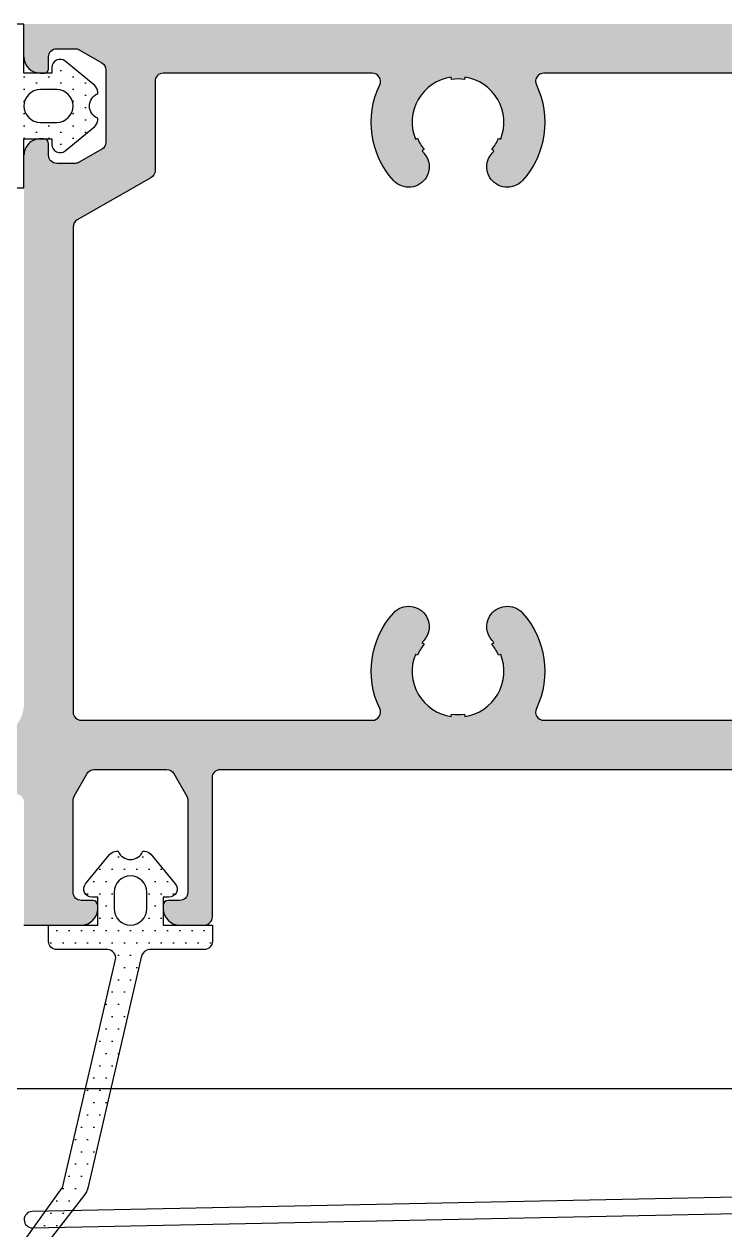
# Model space of a CAD drawing. Header units: millimetres. Extents: x 434053 to 1059003, y -2417481 to 936527.
# Drawn here: x 562209.2 to 562252, y -2231394.3 to -2231320.7 of the extents above; entities that cross this region are included whole.
import ezdxf

# ---------------------------------------------------------------- set-up
doc = ezdxf.new("R2010")
doc.units = ezdxf.units.MM
doc.header["$LTSCALE"] = 1000
doc.header["$MEASUREMENT"] = 0
doc.linetypes.add('DOTE', pattern=[2.4200000000000004, 2, -0.2, 0.02, -0.2])
for name, color, linetype in [('DOTE', 16, 'DOTE'), ('ELASTOMER', 6, 'Continuous'), ('ELASTOMER-V', 241, 'Continuous'), ('EXTRUSION1', 4, 'Continuous'), ('型材断面填充', 254, 'Continuous')]:
    doc.layers.add(name, color=color, linetype=linetype)

# ---------------------------------------------------------------- blocks, each defined once
blk = doc.blocks.new('20211011-LC10')
at = {"layer": '型材断面填充', "linetype": 'ByBlock'}
h = blk.add_hatch(color=256, dxfattribs=at)
edge = h.paths.add_edge_path()
edge.add_line((46.50000053370968, 62.00001480742867), (46.70000053371041, 62.00001480742867))
edge.add_arc((46.70000053370677, 62.30001480743158), 0.3000000000029104, 270.0000000006948, 359.9999999993052)
edge.add_line((47.00000053370968, 62.30001480742794), (47.00000053370968, 63.00001480742139))
edge.add_arc((47.50000053370968, 63.00001480742139), 0.5, 90, 180, ccw=False)
edge.add_line((47.50000053370968, 63.50001480742139), (48.61721831516115, 63.50001480742139))
edge.add_arc((48.61721831516127, 63.00001480741045), 0.5000000000109424, 60.25511870353603, 90.00000000001302, ccw=False)
edge.add_line((48.86528778434149, 63.43413637848425), (50.24807000288638, 62.64397511074276))
edge.add_arc((50.00000053370553, 62.20985353967714), 0.5000000000041475, -1.0101075531565584e-10, 60.25511870300852, ccw=False)
edge.add_line((50.50000053370968, 62.20985353967626), (50.50000053370968, 57.79017607518108))
edge.add_arc((50.00000053372003, 57.79017607518011), 0.4999999999896545, -60.25511870253217, 1.1152678780490533e-10, ccw=False)
edge.add_line((50.24807000289729, 57.35605450412913), (48.86528778434513, 56.56589323636217))
edge.add_arc((48.61721831516143, 57.00001480742146), 0.5000000000000704, 269.9999999999682, 299.7448812976345, ccw=False)
edge.add_line((48.61721831516115, 56.50001480742139), (47.50000053370968, 56.50001480742139))
edge.add_arc((47.50000053370968, 57.00001480742139), 0.5, 180, 270, ccw=False)
edge.add_line((47.00000053370968, 57.00001480742139), (47.00000053370968, 57.7000148074294))
edge.add_arc((46.70000053370677, 57.70001480742576), 0.3000000000029104, 6.948027720079029e-10, 89.9999999993052)
edge.add_line((46.70000053371041, 58.00001480742867), (46.4999754494238, 58.00001480742867))
edge.add_arc((46.49997544942361, 57.00001480742848), 1.000000000000192, 89.999999999989, 180.0000500514268)
edge.add_line((45.4999754494238, 57.00001393386628), (45.50000471379826, 23.5000062426152))
edge.add_arc((43.50000471380008, 23.50000598781298), 1.999999999998197, -89.99999270055838, 7.299545814021258e-06, ccw=False)
edge.add_line((43.50000496859866, 21.5000059878148), (0.4999999208557711, 21.50000000001455))
edge.add_arc((0.5000000000764007, 21.00000000001456), 0.5000000000000027, 90.00000907801547, 180.0000000000004)
edge.add_line((7.639755494892597e-11, 21.00000000001455), (7.275957614183426e-11, 14.00000000001455))
edge.add_arc((0.5000000000727596, 14.00000000001455), 0.5, 180, 270)
edge.add_line((0.5000000000727596, 13.50000000001455), (4.50000000007276, 13.50000000001455))
edge.add_arc((4.50000000007276, 14.00000000001455), 0.5, 270, 360)
edge.add_line((5.00000000007276, 14.00000000001455), (5.00000000007276, 15.00000000001455))
edge.add_arc((4.50000000007276, 15.00000000001455), 0.5, 0, 90)
edge.add_line((4.50000000007276, 15.50000000001455), (2.50000000007276, 15.50000000001455))
edge.add_arc((2.50000000007276, 16.00000000001455), 0.5, 180, 270, ccw=False)
edge.add_line((2.00000000007276, 16.00000000001455), (2.00000000007276, 17.50000000001455))
edge.add_arc((2.50000000007276, 17.50000000001455), 0.5, 90, 180, ccw=False)
edge.add_line((2.50000000007276, 18.00000000001455), (22.00000000007276, 18.00000000001455))
edge.add_arc((22.00000000007276, 17.50000000001455), 0.5, 0, 90, ccw=False)
edge.add_line((22.50000000007276, 17.50000000001455), (22.50000000007276, 13.00000000001455))
edge.add_arc((23.00000000007276, 13.00000000001455), 0.5, 180, 270)
edge.add_line((23.00000000007276, 12.50000000001455), (27.00000000007276, 12.50000000001455))
edge.add_arc((27.00000000007276, 13.00000000001455), 0.5, 270, 360)
edge.add_line((27.50000000007276, 13.00000000001455), (27.50000000007276, 14.00000000001455))
edge.add_arc((27.00000000007276, 14.00000000001455), 0.5, 0, 90)
edge.add_line((27.00000000007276, 14.50000000001455), (25.00000000007276, 14.50000000001455))
edge.add_arc((25.00000000007276, 15.00000000001455), 0.5, 180, 270, ccw=False)
edge.add_line((24.50000000007276, 15.00000000001455), (24.50000000007276, 17.50000000001455))
edge.add_arc((25.00000000007277, 17.50000000001457), 0.5000000000000142, 90.00001992027501, 180.0000000000016, ccw=False)
edge.add_line((24.99999982623558, 18.00000000001455), (45.00000334924698, 18.00000608431219))
edge.add_arc((45.00000347600325, 17.50000608431038), 0.5000000000018279, 5.280847688027279e-06, 90.00001452519848, ccw=False)
edge.add_line((45.50000347600508, 17.50000613039447), (45.5000041672356, 9.999967741674482))
edge.add_line((45.5000041672356, 9.999967741674482), (49.00073627363236, 9.999965873303154))
edge.add_arc((49.00073627363963, 10.99996587329588), 0.999999999992724, 269.9999999995831, 359.9999999962481)
edge.add_line((50.00073627363236, 10.99996587323039), (50.00073627363236, 11.19999095760068))
edge.add_arc((49.700736273644, 11.19999095760068), 0.2999999999883585, 0, 90)
edge.add_line((49.700736273644, 11.49999095758903), (49.00073627363236, 11.49999095758903))
edge.add_arc((49.00073627363236, 11.99999095758903), 0.5, 180, 270, ccw=False)
edge.add_line((48.50073627363236, 11.99999095758903), (48.50073627363963, 17.61719529132461))
edge.add_arc((49.0007362736286, 17.61719529134602), 0.4999999999889724, 150.2551187053885, 180.0000000024537, ccw=False)
edge.add_line((48.56661470256586, 17.8652647605013), (49.35677597030372, 19.24804697904256))
edge.add_arc((49.79089754136694, 18.99997750983696), 0.5000000000143452, 89.99999999879088, 150.2551187004104, ccw=False)
edge.add_line((49.79089754137749, 19.49997750985131), (54.21057500590177, 19.49997750985131))
edge.add_arc((54.2105750059164, 18.99997750984398), 0.5000000000073221, 29.744881299122994, 90.00000000167648, ccw=False)
edge.add_line((54.64469657697555, 19.24804697904256), (55.43485784471341, 17.8652647605013))
edge.add_arc((55.00073627365406, 17.61719529134692), 0.4999999999855763, -2.5571011974534485e-09, 29.744881294714787, ccw=False)
edge.add_line((55.50073627363963, 17.61719529132461), (55.50073627363236, 11.99999095758903))
edge.add_arc((55.00073627363236, 11.99999095758903), 0.5, -90, 0, ccw=False)
edge.add_line((55.00073627363236, 11.49999095758903), (54.30073627362071, 11.49999095758903))
edge.add_arc((54.30073627362071, 11.19999095760068), 0.2999999999883585, 90, 180)
edge.add_line((54.00073627363236, 11.19999095760068), (54.00073627363236, 10.99999095758903))
edge.add_arc((55.00073627363963, 10.99999095759631), 1.000000000007276, 180.0000000004169, 269.9999999995831)
edge.add_line((55.00073627363236, 9.999990957589034), (56.50073627360325, 9.999990957574482))
edge.add_arc((56.50073627362508, 10.49999095758176), 0.500000000007276, 269.9999999974987, 359.9999999991662)
edge.add_line((57.00073627363236, 10.49999095757448), (57.00073627363236, 18.99997750985131))
edge.add_arc((57.5007364535777, 18.99997732990596), 0.500000179945378, 90.00002062021031, 179.9999793797897, ccw=False)
edge.add_line((57.50073627363236, 19.49997750985131), (98.50000000003638, 19.50000558073225))
edge.add_arc((98.50000000003638, 19.00000558073225), 0.5, 0, 90, ccw=False)
edge.add_line((99.00000000003638, 19.00000558073225), (99.00000000003638, 14.00000677549906))
edge.add_arc((100.0000000000364, 14.00000677549906), 1, 180, 270)
edge.add_line((100.0000000000364, 13.00000677549906), (100.6909830056611, 13.00000677549906))
edge.add_arc((100.6909830056613, 13.5000067754992), 0.5000000000001439, 269.9999999999739, 333.4349488228956)
edge.add_line((101.1381966011613, 13.27639997774895), (101.9472135955366, 14.89443396649949))
edge.add_arc((101.5000000000362, 15.11804076424899), 0.5000000000001422, 333.4349488229919, 360.00000000007)
edge.add_line((102.0000000000364, 15.1180407642496), (102.0000000000364, 59.50000677529897))
edge.add_arc((104.0000000000364, 59.50000677529897), 2, 90, 180, ccw=False)
edge.add_line((104.0000000000364, 61.50000677529897), (125.0000000000073, 61.50000677529897))
edge.add_arc((125.0000000000073, 59.50000677529897), 2, 0, 90, ccw=False)
edge.add_line((127.0000000000073, 59.50000677529897), (127.0000000000073, 15.1180407642496))
edge.add_arc((127.5000000000074, 15.11804076424899), 0.5000000000001421, 179.99999999993, 206.5650511770081)
edge.add_line((127.0527864045071, 14.89443396649949), (127.8618033988823, 13.27639997774895))
edge.add_arc((128.3090169943823, 13.5000067754992), 0.5000000000001493, 206.5650511771044, 270.000000000026)
edge.add_line((128.3090169943825, 13.00000677549906), (129.0000000000073, 13.00000677549906))
edge.add_arc((129.0000000000073, 14.00000677549906), 1, 270, 360)
edge.add_line((130.0000000000073, 14.00000677549906), (130.0000000000073, 19.00000409514541))
edge.add_arc((130.5000000000073, 19.00000409514541), 0.5, 90, 180, ccw=False)
edge.add_line((130.5000000000073, 19.50000409514541), (171.4999933493964, 19.50000409513086))
edge.add_arc((171.4999933493964, 19.00000409513086), 0.5, 0, 90, ccw=False)
edge.add_line((171.9999933493964, 19.00000409513086), (171.9999933493964, 14.00000677549906))
edge.add_arc((172.9999933493964, 14.00000677549906), 1, 180, 270)
edge.add_line((172.9999933493964, 13.00000677549906), (173.6909763550211, 13.00000677549906))
edge.add_arc((173.6909763550213, 13.5000067754992), 0.5000000000001439, 269.9999999999739, 333.4349488228956)
edge.add_line((174.1381899505213, 13.27639997774895), (174.9472069448966, 14.89443396649949))
edge.add_arc((174.4999933493962, 15.11804076424899), 0.5000000000001422, 333.4349488229919, 360.00000000007)
edge.add_line((174.9999933493964, 15.1180407642496), (174.9999933493964, 61.50000677549906))
edge.add_arc((175.4999933493964, 61.50000677549906), 0.5, 90, 180, ccw=False)
edge.add_line((175.4999933493964, 62.00000677549906), (196.4999933493964, 62.00000677549906))
edge.add_arc((196.4999933493964, 61.50000677549906), 0.5, 0, 90, ccw=False)
edge.add_line((196.9999933493964, 61.50000677549906), (196.9999933493964, 49.50000677549906))
edge.add_line((196.9999933493964, 49.50000677549906), (195.9999933493964, 49.00000677549906))
edge.add_line((195.9999933493964, 49.00000677549906), (195.9999933493964, 41.00000677549906))
edge.add_line((195.9999933493964, 41.00000677549906), (196.9999933493964, 40.50000677549906))
edge.add_line((196.9999933493964, 40.50000677549906), (196.9999933493964, 32.50000677548451))
edge.add_arc((196.4999933493964, 32.50000677548451), 0.5, -90, 0, ccw=False)
edge.add_line((196.4999933493964, 32.00000677548451), (195.4999933493964, 32.00000677548451))
edge.add_arc((195.4999933493964, 31.50000677548451), 0.5, 90, 180)
edge.add_line((194.9999933493964, 31.50000677548451), (194.9999933493964, 30.50000677548451))
edge.add_arc((195.4999933493964, 30.50000677548451), 0.5, 180, 270)
edge.add_line((195.4999933493964, 30.00000677548451), (204.4999933493964, 30.00000677549906))
edge.add_arc((204.4999933493964, 29.50000677549906), 0.5, 0, 90, ccw=False)
edge.add_line((204.9999933493964, 29.50000677549906), (205.4999933493964, 29.50000677549906))
edge.add_arc((205.4999933493964, 30.00000677549906), 0.5, 270, 360)
edge.add_line((205.9999933493964, 30.00000677549906), (205.9999933493964, 32.50000677549906))
edge.add_arc((205.4999933493964, 32.50000677549906), 0.5, 0, 90)
edge.add_line((205.4999933493964, 33.00000677549906), (199.9999933493964, 33.00000677549906))
edge.add_line((199.9999933493964, 33.00000677549906), (199.9999933493964, 44.70000677549615))
edge.add_arc((199.9999933493964, 45.00000677549906), 0.3000000000029104, 90, 270, ccw=False)
edge.add_line((199.9999933493964, 45.30000677550197), (199.9999933493964, 57.00000677549906))
edge.add_line((199.9999933493964, 57.00000677549906), (204.9999933493964, 57.00000677549906))
edge.add_arc((204.9999933493964, 57.50000677549906), 0.5, 270, 360)
edge.add_line((205.4999933493964, 57.50000677549906), (205.4999933493818, 62.00000677549906))
edge.add_arc((204.9999933493818, 62.00000677549906), 0.5, 0, 90)
edge.add_line((204.9999933493818, 62.50000677549906), (203.0495031061873, 62.50000677549906))
edge.add_arc((203.0495031061839, 62.00000677549563), 0.5000000000034248, 89.99999999960266, 191.3099324733863)
edge.add_line((202.559212768334, 61.9019487079313), (202.9199895412894, 60.09806484306682))
edge.add_arc((202.4296992034395, 60.00000677550248), 0.5000000000034204, -90.00000000039728, 11.309932473386311, ccw=False)
edge.add_line((202.429699203436, 59.50000677549906), (200.4999933493964, 59.50000677549906))
edge.add_arc((200.4999933493964, 60.00000677549906), 0.5, 180, 270, ccw=False)
edge.add_line((199.9999933493964, 60.00000677549906), (199.9999933493964, 65.00000677549906))
edge.add_line((199.9999933493964, 65.00000677549906), (45.5, 65.00001480736319))
edge.add_line((45.5, 65.00001480736319), (45.50000053370968, 63.00001454057201))
edge.add_arc((46.50000053370967, 63.00001480742869), 1.000000000000021, 180.0000152897616, 270.0000000000008)
edge = h.paths.add_edge_path(flags=16)
edge.add_arc((77.23353844782096, 61.50000677529884), 0.500000000000135, 89.99999999999024, 205.5332289428119)
edge.add_arc((71.99999279750782, 59.00000677962511), 5.300000004506788, -42.02259140535932, 25.53322886909308, ccw=False)
edge.add_arc((75.0086605794831, 56.28884130809083), 1.250000000020884, 209.9999999998275, 317.97740866764923, ccw=False)
edge.add_arc((75.00866057945329, 56.28884130807415), 1.249999999986726, 137.977408664973, 209.9999999998485, ccw=False)
edge.add_arc((71.99999279621657, 59.00000677187961), 2.800000000262416, 317.9774086654174, 321.480375742529)
edge.add_line((74.19069850177038, 57.2562153528379), (74.07333926755018, 57.34963275027985))
edge.add_arc((71.99999279644928, 59.00000677160314), 2.649999999902901, 321.4803757440383, 338.5196242522064)
edge.add_line((74.46593186014798, 58.02962306728296), (74.6055133165828, 57.97469568783708))
edge.add_arc((71.99999279633019, 59.00000677158986), 2.79999999998638, 338.5196242541813, 441.4803757457384)
edge.add_line((72.41480761114872, 61.76910927408608), (72.39258538891227, 61.62076449717279))
edge.add_arc((71.99999279632357, 59.00000677160278), 2.649999999979314, 81.48037574587508, 98.51962425412492)
edge.add_line((71.60740020373487, 61.62076449717279), (71.58517798151297, 61.76910927410063))
edge.add_arc((71.99999279632459, 59.00000677158322), 2.800000000006321, 98.51962425405758, 201.4803757466319)
edge.add_line((69.39447227606797, 57.97469568778615), (69.53405373249916, 58.02962306731206))
edge.add_arc((71.99999279632634, 59.00000677155383), 2.649999999993746, 201.4803757451989, 218.5196242533374)
edge.add_line((69.92664632507876, 57.34963275026894), (69.8092870908622, 57.25621535284154))
edge.add_arc((71.9999927963687, 59.00000677137767), 2.799999999910536, 218.5196242499796, 222.022591330151)
edge.add_arc((68.9913250131903, 56.28884130805146), 1.249999999974455, -29.999999999550084, 42.02259133042412, ccw=False)
edge.add_arc((68.99132501316268, 56.28884130808016), 1.250000000012725, 222.0225913320288, 329.9999999999437, ccw=False)
edge.add_arc((71.99999279516832, 59.00000677961486), 5.300000004521469, 154.4667711458096, 222.0225914050671, ccw=False)
edge.add_arc((66.76644714125669, 61.50000677303699), 0.5000000022619825, 334.4667713097737, 450.0000001633557)
edge.add_line((66.76644713983114, 62.00000677529897), (54.00000053370968, 62.00001480736319))
edge.add_arc((54.00000053370968, 61.50001480736319), 0.5, 90, 180)
edge.add_line((53.50000053370968, 61.50001480736319), (53.50000053370968, 56.04920846875029))
edge.add_arc((53.00000053370711, 56.04920846875213), 0.5000000000025722, 299.74488129688666, 359.9999999997891, ccw=False)
edge.add_line((53.24807000288638, 55.61508689768743), (48.7519310644966, 53.0458646471925))
edge.add_arc((49.00000053367043, 52.61174307613096), 0.4999999999971295, 119.7448812965245, 179.9999999997337)
edge.add_line((48.5000005336733, 52.61174307613328), (48.50000471379826, 23.00000163473669))
edge.add_arc((49.00000471379826, 23.0000016984377), 0.500000000000004, 180.0000072995983, 270)
edge.add_line((49.00000471379826, 22.5000016984377), (66.76644714484792, 22.50000169844134))
edge.add_arc((66.7664471448475, 23.00000169844069), 0.4999999999993499, 270.0000000000472, 385.5332289424923)
edge.add_arc((71.9999927951683, 25.50000169412526), 5.300000004519141, 137.9774085949603, 205.5332288691934, ccw=False)
edge.add_arc((68.99132501316305, 28.21116716566011), 1.250000000010602, 29.999999999921783, 137.9774086681051, ccw=False)
edge.add_arc((68.99132501317915, 28.21116716568661), 1.249999999983412, -42.02259133036489, 29.999999999238923, ccw=False)
edge.add_arc((71.99999279624896, 25.5000017024176), 2.799999999782626, 137.9774086692046, 141.4803757493742)
edge.add_line((69.8092870908622, 27.24379312089877), (69.92664632507876, 27.15037572347137))
edge.add_arc((71.99999279632634, 25.50000170218647), 2.649999999993748, 141.4803757466626, 158.519624254801)
edge.add_line((69.53405373249916, 26.47038540642825), (69.39447227606797, 26.52531278595416))
edge.add_arc((71.99999279632459, 25.5000017021571), 2.800000000006325, 158.5196242533681, 261.4803757459425)
edge.add_line((71.58517798151297, 22.73089919963968), (71.60740020373851, 22.87924397656752))
edge.add_arc((71.99999279632539, 25.50000170215935), 2.650000000000628, 261.4803757459839, 278.5196242540161)
edge.add_line((72.39258538891227, 22.87924397656752), (72.41480761114872, 22.73089919965423))
edge.add_arc((71.99999279633292, 25.50000170214888), 2.799999999984422, 278.5196242542112, 381.4803757458691)
edge.add_line((74.6055133165828, 26.52531278590322), (74.46593186015161, 26.47038540645735))
edge.add_arc((71.9999927964487, 25.50000170212364), 2.649999999911784, 21.48037574803248, 38.51962425618279)
edge.add_line((74.07333926755018, 27.15037572346046), (74.19069850177402, 27.24379312089877))
edge.add_arc((71.99999279616222, 25.50000170180219), 2.80000000034196, 38.51962425761036, 42.02259133472733)
edge.add_arc((75.00866057945329, 28.21116716566616), 1.249999999986725, 150.0000000001515, 222.022591335027, ccw=False)
edge.add_arc((75.00866057948231, 28.21116716564575), 1.25000000002206, 42.02259133185828, 150.0000000000065, ccw=False)
edge.add_arc((71.99999279634001, 25.50000170219524), 5.299999999963457, -25.533228985436324, 42.02259133187749, ccw=False)
edge.add_arc((77.23353843774298, 23.00000169843179), 0.4999999999904451, 154.4667710138476, 270.0000000005162)
edge.add_line((77.23353843774748, 22.50000169844134), (98.50000000003638, 22.50000169844134))
edge.add_arc((98.50000000003638, 23.00000169844134), 0.5, 270, 360)
edge.add_line((99.00000000003638, 23.00000169844134), (99.00000000003638, 61.50000677529897))
edge.add_arc((98.50000000003638, 61.50000677529897), 0.5, 0, 90)
edge.add_line((98.50000000003638, 62.00000677529897), (77.23353844782105, 62.00000677529897))
edge = h.paths.add_edge_path(flags=16)
edge.add_arc((171.4999933493964, 23.00000409493077), 0.5, -90, 0, ccw=False)
edge.add_line((171.4999933493964, 22.50000409493077), (155.2335389926011, 22.50000409492714))
edge.add_arc((155.2335389926029, 23.00000409493162), 0.5000000000044835, 154.4667710556685, 269.9999999997981, ccw=False)
edge.add_arc((149.9999933493708, 25.50000409496838), 5.299999999993579, 334.4667710554945, 402.0225913318238)
edge.add_arc((153.0086611325446, 28.21116955843885), 1.250000000015416, 42.02259133191794, 150.0000000004001)
edge.add_arc((153.0086611325245, 28.21116955844301), 1.249999999995929, 150.0000000001048, 222.0225913372263)
edge.add_arc((149.9999933496582, 25.50000409471995), 2.79999999992287, 38.519624260799674, 42.022591337422284, ccw=False)
edge.add_line((152.190699054845, 27.24379551367747), (152.0733398206212, 27.15037811623915))
edge.add_arc((149.9999933494155, 25.50000409493648), 2.649999999972053, 21.480375746050186, 38.519624254202085, ccw=False)
edge.add_line((152.4659324132081, 26.47038779920695), (152.6055138696502, 26.52531517868192))
edge.add_arc((149.9999933493896, 25.50000409492432), 2.799999999995553, -81.4803757458277, 21.480375745850893, ccw=False)
edge.add_line((150.4148081642052, 22.73090159241838), (150.3925859419833, 22.87924636934622))
edge.add_arc((149.9999933493891, 25.50000409494533), 2.650000000008905, 261.48037574585163, 278.51962425414837, ccw=False)
edge.add_line((149.607400756795, 22.87924636934622), (149.5851785345731, 22.73090159241474))
edge.add_arc((149.9999933493805, 25.50000409492946), 2.800000000003035, 158.5196242543223, 261.4803757460188, ccw=False)
edge.add_line((147.3944728291099, 26.52531517868192), (147.5340542855556, 26.47038779920695))
edge.add_arc((149.9999933493482, 25.50000409493647), 2.649999999972055, 141.4803757457979, 158.5196242539497, ccw=False)
edge.add_line((147.9266468781425, 27.15037811623915), (147.8092876439187, 27.24379551367747))
edge.add_arc((149.9999933491133, 25.50000409471331), 2.79999999993314, 137.9774086625843, 141.480375739194, ccw=False)
edge.add_arc((146.9913255662392, 28.21116955844301), 1.249999999995929, 317.9774086627738, 389.9999999998954)
edge.add_arc((146.9913255662229, 28.21116955844248), 1.250000000010349, 29.99999999954186, 137.9774086680974)
edge.add_arc((149.9999933493928, 25.5000040949605), 5.299999999993389, 137.9774086680596, 205.533228944412)
edge.add_arc((144.7664477061626, 23.00000409493076), 0.49999999999998, -90, 25.53322894468681, ccw=False)
edge.add_line((144.7664477061626, 22.50000409493077), (130.4999933493964, 22.50000409494533))
edge.add_arc((130.4999933493964, 23.00000409494533), 0.5, 180, 270, ccw=False)
edge.add_line((129.9999933493964, 23.00000409494533), (129.9999933493964, 61.50000677529897))
edge.add_arc((130.4999933493964, 61.50000677529897), 0.5, 90, 180, ccw=False)
edge.add_line((130.4999933493964, 62.00000677529897), (144.7664477079343, 62.00000677529897))
edge.add_arc((144.7664477079313, 61.50000677530153), 0.499999999997442, -25.53322898488119, 89.99999999966133, ccw=False)
edge.add_arc((149.9999933493748, 59.00000677156873), 5.299999999979765, 154.4667710149314, 222.0225913320101)
edge.add_arc((146.9913255662208, 56.28884130809488), 1.250000000014054, 222.0225913319849, 330.0000000003555)
edge.add_arc((146.9913255662392, 56.28884130809055), 1.249999999995929, 330.0000000001048, 402.0225913372263)
edge.add_arc((149.9999933491055, 59.00000677181362), 2.799999999922896, 218.5196242607995, 222.022591337422, ccw=False)
edge.add_line((147.8092876439187, 57.25621535285609), (147.9266468781425, 57.3496327502944))
edge.add_arc((149.9999933493525, 59.00000677159957), 2.649999999976958, 201.4803757460662, 218.5196242541863, ccw=False)
edge.add_line((147.5340542855556, 58.02962306732661), (147.3944728291099, 57.97469568783708))
edge.add_arc((149.9999933493781, 59.00000677159892), 2.800000000004191, 98.51962425392708, 201.4803757458745, ccw=False)
edge.add_line((149.5851785345731, 61.76910927411518), (149.607400756795, 61.62076449718734))
edge.add_arc((149.9999933493891, 59.00000677158823), 2.650000000008905, 81.48037574585157, 98.51962425414843, ccw=False)
edge.add_line((150.3925859419833, 61.62076449718734), (150.4148081642052, 61.76910927410063))
edge.add_arc((149.999993349396, 59.00000677159982), 2.799999999989537, -21.480375745692413, 81.48037574594161, ccw=False)
edge.add_line((152.6055138696538, 57.97469568785164), (152.4659324132081, 58.02962306732661))
edge.add_arc((149.9999933494155, 59.00000677159709), 2.649999999972055, 321.48037574579786, 338.51962425394976, ccw=False)
edge.add_line((152.0733398206212, 57.3496327502944), (152.190699054845, 57.25621535285609))
edge.add_arc((149.9999933494307, 59.00000677179681), 2.800000000090367, 317.9774086647263, 321.480375742368, ccw=False)
edge.add_arc((153.0086611325092, 56.2888413080838), 1.249999999979341, 137.9774086648144, 209.9999999999771)
edge.add_arc((153.0086611325275, 56.2888413080942), 1.250000000000414, 209.9999999999699, 317.9774086672699)
edge.add_arc((149.9999933493962, 59.00000677161945), 5.299999999983743, 317.9774086672376, 385.5332289847018)
edge.add_arc((155.2335389908438, 61.50000677531693), 0.4999999999820341, 89.99999999998369, 205.5332289849091, ccw=False)
edge.add_line((155.233538990844, 62.00000677529897), (171.4999933493964, 62.00000677529897))
edge.add_arc((171.4999933493964, 61.50000677529897), 0.5, 0, 90, ccw=False)
edge.add_line((171.9999933493964, 61.50000677529897), (171.9999933493964, 23.00000409493077))
at = {"color": 0, "linetype": 'ByBlock'}
for points in [[(45.5000041672356, 9.999967741674482), (49.00073627363236, 9.999965873303154, 0.4142135623560464), (50.00073627363236, 10.99996587323039), (50.00073627363236, 11.19999095760068, 0.414213562373095), (49.700736273644, 11.49999095758903), (49.00073627363236, 11.49999095758903, -0.414213562373095), (48.50073627363236, 11.99999095758903), (48.50073627363963, 17.61719529132461, -0.1305202039162991), (48.56661470256586, 17.8652647605013), (49.35677597030372, 19.24804697904256, -0.2691426359011957), (49.79089754137749, 19.49997750985131), (54.21057500590177, 19.49997750985131, -0.269142635905566), (54.64469657697555, 19.24804697904256), (55.43485784471341, 17.8652647605013, -0.1305202039172169), (55.50073627363963, 17.61719529132461), (55.50073627363236, 11.99999095758903, -0.414213562373095), (55.00073627363236, 11.49999095758903), (54.30073627362071, 11.49999095758903, 0.414213562373095), (54.00073627363236, 11.19999095760068), (54.00073627363236, 10.99999095758903, 0.414213562368833), (55.00073627363236, 9.999990957589034), (56.50073627360325, 9.999990957574482, 0.4142135623816193), (57.00073627363236, 10.49999095757448), (57.00073627363236, 18.99997750985131, -0.4142133515541005), (57.50073627363236, 19.49997750985131), (98.50000000003638, 19.50000558073225, -0.414213562373095)], [(45.50000053370968, 63.00001454057201, 0.4142134842125911), (46.50000053370968, 62.00001480742867), (46.70000053371041, 62.00001480742867, 0.4142135623659916), (47.00000053370968, 62.30001480742794), (47.00000053370968, 63.00001480742139, -0.414213562373095), (47.50000053370968, 63.50001480742139), (48.61721831516115, 63.50001480742139, -0.1305202039136893), (48.86528778434149, 63.43413637848425), (50.24807000288638, 62.64397511074276, -0.2691426359081674), (50.50000053370968, 62.20985353967626), (50.50000053370968, 57.79017607518108, -0.2691426359059897), (50.24807000289729, 57.35605450412913), (48.86528778434513, 56.56589323636217, -0.130520203918967), (48.61721831516115, 56.50001480742139), (47.50000053370968, 56.50001480742139, -0.414213562373095), (47.00000053370968, 57.00001480742139), (47.00000053370968, 57.7000148074294, 0.4142135623659915), (46.70000053371041, 58.00001480742867), (46.4999754494238, 58.00001480742867, 0.4142138182336169), (45.4999754494238, 57.00001393386628)], [(98.50000000003638, 62.00000677529897), (77.23353844782105, 62.00000677529897, 0.5516495920864652), (76.78237071994954, 61.28448953392945, -0.3036126775330981), (75.93726174714175, 55.45206184402923, -0.5094012912283731), (73.92612882473259, 55.66384130808365, -0.3250286796773662), (74.08005941185911, 57.12562077215625, 0.01528576763470749), (74.19069850177038, 57.2562153528379), (74.07333926755018, 57.34963275027985, 0.07448503859013796), (74.46593186014798, 58.02962306728296), (74.6055133165828, 57.97469568783708, 0.482131661327032), (72.41480761114872, 61.76910927408608), (72.39258538891227, 61.62076449717279, 0.0744850385904966), (71.60740020373487, 61.62076449717279), (71.58517798151297, 61.76910927410063, 0.4821316613325032), (69.39447227606797, 57.97469568778615), (69.53405373249916, 58.02962306731206, 0.07448503859000802), (69.92664632507876, 57.34963275026894), (69.8092870908622, 57.25621535284154, 0.01528576764806182), (69.9199261808426, 57.12562077205075, -0.3250286796537191), (70.07385676790364, 55.66384130807273, -0.5094012912288853), (68.06272384550539, 55.45206184402923, -0.3036126774606858), (67.21761487211916, 61.28448953268162, 0.551649591578595), (66.76644713983114, 62.00000677529897), (54.00000053370968, 62.00001480736319, 0.414213562373095), (53.50000053370968, 61.50001480736319), (53.50000053370968, 56.04920846875029, -0.2691426359071994), (53.24807000288638, 55.61508689768743), (48.7519310644966, 53.0458646471925, 0.2691426359086362), (48.5000005336733, 52.61174307613328), (48.50000471379826, 23.00000163473669, 0.4142135250579084), (49.00000471379826, 22.5000016984377), (66.76644714484792, 22.50000169844134, 0.5516495920843244), (67.21761487271942, 23.21551893980723, -0.3036126775320523), (68.06272384550539, 29.04794662970744, -0.5094012912303597), (70.07385676790364, 28.83616716566394, -0.3250286796519338), (69.91992618083896, 27.37438770168228, 0.01528576764805427), (69.8092870908622, 27.24379312089877), (69.92664632507876, 27.15037572347137, 0.0744850385900078), (69.53405373249916, 26.47038540642825), (69.39447227606797, 26.52531278595416, 0.482131661332503), (71.58517798151297, 22.73089919963968), (71.60740020373851, 22.87924397656752, 0.07448503858954181), (72.39258538891227, 22.87924397656752), (72.41480761114872, 22.73089919965423, 0.4821316613275744), (74.6055133165828, 26.52531278590322), (74.46593186015161, 26.47038540645735, 0.07448503859005993), (74.07333926755018, 27.15037572346046), (74.19069850177402, 27.24379312089877, 0.01528576763473117), (74.08005941185911, 27.37438770158406, -0.3250286796773662), (73.92612882473259, 28.83616716565666, -0.5094012912301676), (75.93726174714902, 29.04794662970016, -0.3036126777373555), (76.78237071004332, 23.21551894013828, 0.551649592335999), (77.23353843774748, 22.50000169844134), (98.50000000003638, 22.50000169844134, 0.414213562373095)]]:
    blk.add_lwpolyline(points, format="xyb", dxfattribs=at)
blk = doc.blocks.new('WKYC-BKJT08')
at = {"layer": 'ELASTOMER-V'}
h = blk.add_hatch(dxfattribs=at)
h.set_pattern_fill('DOTS', color=256, scale=12, style=0)
h.set_pattern_definition([(0, (0, 0), (0.375, 0.75), [0, -0.75])])
h.paths.add_polyline_path([(5.000000000080036, 5.812658582995027, 0.4142135623730056), (4.500000000080188, 6.312658582995027), (1.399121438961632, 6.312658582995974, -0.4826447918232394), (0.9120468719926556, 6.925611521035828), (4.099705540719607, 20.67140240225896, -0.0974417526683274), (4.178801483337243, 20.84750558692233), (6.317263998306499, 23.86576718582759, 0.9357585342074104), (5.38831307844712, 24.62122752024051), (2.862498308600899, 21.36614917095083, 0.1084313587344224), (2.586345393830277, 20.78543893826346), (-0.6801461617118814, 6.699705644956138, -0.3489407651987085), (-1.167220728681023, 6.312658582995937), (-4.499973881829646, 6.312658582995937, 0.4142097374708986), (-4.999973881787011, 5.812665112521242), (-4.999986940880262, 4.812658582996846), (-1.999986940874805, 4.812658582995936), (-1.999986940874805, 3.11250000000291), (-2.349986940872863, 3.112500000003819, 0.6342189497140205), (-2.735607223434236, 2.294228107306822), (-1.249976324953582, 0.4942281073055828, 0.2238262200735731), (-0.8643560423948801, 0.3125), (-0.7500000000000001, 0.3125, -0.6666666666666665), (0.75, 0.3125), (0.8643821606412929, 0.3125, 0.2238262200728495), (1.250002443197923, 0.4942281073039565), (2.735633341684907, 2.294228107302757, 0.6342189497140761), (2.350013059124725, 3.11250000000291), (2.000013059125194, 3.11250000000291), (2.000013059125194, 4.812658582995936), (5.000000000080036, 4.812658582998665)])
h.paths.add_polyline_path([(1, 3.8125), (1, 2.8125, -1), (-1, 2.8125), (-1, 3.8125, -1)], flags=16)
at = {"color": 0, "linetype": 'ByBlock'}
blk.add_lwpolyline([(-4.999986940880262, 4.812658582951371), (-4.999973881829646, 5.812658582995937, -0.4142135623730951), (-4.499973881829646, 6.312658582995937), (-1.167220728681023, 6.312658582995937, 0.3489407651987084), (-0.6801461617118815, 6.699705644956138), (2.586345393830276, 20.78543893826346, -0.1084313587344219), (2.862498308600895, 21.36614917095082), (5.38831307844712, 24.62122752024051, -0.935758534213452), (6.317263998302042, 23.8657671858213), (4.178801483337478, 20.84750558692266, 0.0974417526683875), (4.099705540719674, 20.67140240225924), (0.9120468719926556, 6.925611521035829, 0.4826447918232394), (1.399121438961631, 6.312658582995974), (4.500000000080036, 6.312658582995027, -0.4142135623730951), (5.000000000080036, 5.812658582995027), (5.000000000080036, 4.812658582998665), (2.000013059125194, 4.812658582995936), (2.000013059125194, 3.11250000000291), (2.350013059123739, 3.11250000000291, -0.6342189497130367), (2.735633341686479, 2.294228107304661), (1.250002443198354, 0.4942281073044797, -0.2238262200733221), (0.8643821606410709, 0.3125), (0.75, 0.3125, 0.6666666666666665), (-0.75, 0.3125), (-0.8643560423943198, 0.3125, -0.2238262200737353), (-1.249976324953422, 0.4942281073053893), (-2.735607223432452, 2.294228107304661, -0.6342189497130928), (-2.349986940876988, 3.112500000003819), (-1.999986940874805, 3.11250000000291), (-1.999986940874805, 4.812658582995936), (-4.999973881829646, 4.812658582996846)], format="xyb", dxfattribs=at)
blk.add_lwpolyline([(1, 2.8125), (1, 3.8125, 0.9999999999999998), (-1, 3.8125), (-1, 2.8125, 0.9999999999999998)], format="xyb", close=True, dxfattribs=at)
blk = doc.blocks.new('*U555')
at = {"layer": 'ELASTOMER-V', "linetype": 'ByBlock'}
h = blk.add_hatch(dxfattribs=at)
h.set_pattern_fill('DOTS', color=256, scale=12, style=0)
h.set_pattern_definition([(0, (0, -2.000019868988602), (0.375, 0.75), [0, -0.75])])
edge = h.paths.add_edge_path()
edge.add_arc((0.9997912681061507, -14.81267845198454), 1.000052182993386, 0, 90)
edge.add_line((0.9997912681061507, -13.81262626899115), (-1.000313097880621, -13.81262626899115))
edge.add_arc((-1.000313097880621, -14.81267845198454), 1.000052182993386, 90, 180)
edge.add_line((-2.000365280874007, -14.81267845198454), (-5.000000000073101, -14.81267845198454))
edge.add_line((-5.000000000073101, -14.81267845198454), (-5.000000000076739, -4.812658582995937))
edge.add_line((-5.000000000076739, -4.812658582995937), (-2, -4.812658582995937))
edge.add_line((-2, -4.812658582995937), (-2, -3.11250000000291))
edge.add_line((-2, -3.11250000000291), (-2.350000000002183, -3.11250000000291))
edge.add_arc((-2.34999999999976, -2.612500000001841), 0.5000000000010694, 140.4654215854086, 269.9999999997224, ccw=False)
edge.add_line((-2.735620282557647, -2.294228107304662), (-1.24998938407748, -0.4942281073055028))
edge.add_arc((-0.8643691015187139, -0.8125000000001112), 0.5000000000001112, 90.00000000000051, 140.4654215857, ccw=False)
edge.add_line((-0.8643691015187187, -0.3125), (-0.75, -0.3124999999999998))
edge.add_arc((3.469446951953618e-17, 4.440892098500626e-16), 0.8125000000000001, 202.6198649480404, 337.3801350519596)
edge.add_line((0.75, -0.3125), (0.8643691015150807, -0.3125))
edge.add_arc((0.8643691015150929, -0.8124999999999791), 0.4999999999999791, 39.53457841442798, 90.00000000000142, ccw=False)
edge.add_line((1.249989384073046, -0.4942281073045933), (2.735620282560603, -2.294228107304662))
edge.add_arc((2.349999999999038, -2.612500000000107), 0.500000000002803, -90.00000000013472, 39.534578414169914, ccw=False)
edge.add_line((2.349999999997863, -3.11250000000291), (1.999999999999318, -3.11250000000291))
edge.add_line((1.999999999999318, -3.11250000000291), (1.999999999999318, -4.812658582995937))
edge.add_line((1.999999999999318, -4.812658582995937), (5.000000000079694, -4.812658582995937))
edge.add_line((5.000000000079694, -4.812658582995937), (5.000000000079694, -14.81267845198454))
edge.add_line((5.000000000079694, -14.81267845198454), (1.999843451099537, -14.81267845198454))
edge = h.paths.add_edge_path(flags=16)
edge.add_line((0.9999999999996589, -2.8125), (0.9999999999996589, -3.8125))
edge.add_arc((-3.410605131648481e-13, -3.8125), 1, -180, 0, ccw=False)
edge.add_line((-1.000000000000341, -3.8125), (-1.000000000000341, -2.8125))
edge.add_arc((-3.410605131648481e-13, -2.8125), 1, 0, 180, ccw=False)
at = {"color": 0, "linetype": 'ByBlock'}
for points in [[(1.999843451099537, -14.81267845198454, 0.414213562373095), (0.9997912681061507, -13.81262626899115), (-1.000313097880621, -13.81262626899115, 0.414213562373095), (-2.000365280874007, -14.81267845198454), (-5.000000000073101, -14.81267845198454), (-5.000000000076739, -4.812658582995937), (-2, -4.812658582995937), (-2, -3.11250000000291), (-2.350000000002183, -3.11250000000291, -0.634218949713358), (-2.735620282557647, -2.294228107304662), (-1.24998938407748, -0.4942281073055027, -0.2238262200734478), (-0.8643691015187187, -0.3125), (-0.75, -0.3124999999999998, 0.6666666666666664), (0.75, -0.3125), (0.8643691015150807, -0.3125, -0.2238262200728703), (1.249989384073046, -0.4942281073045933), (2.735620282560603, -2.294228107304662, -0.6342189497133012), (2.349999999997863, -3.11250000000291), (1.999999999999318, -3.11250000000291), (1.999999999999318, -4.812658582995937), (5.000000000079694, -4.812658582995937), (5.000000000079694, -14.81267845198454)], [(0.9999999999996589, -2.8125), (0.9999999999996589, -3.8125, -0.9999999999999998), (-1.000000000000341, -3.8125), (-1.000000000000341, -2.8125, -0.9999999999999998)]]:
    blk.add_lwpolyline(points, format="xyb", close=True, dxfattribs=at)
blk = doc.blocks.new('A$C10057B61')
at = {"layer": 'ELASTOMER', "elevation": -6.746124249023123e-08}
blk.add_lwpolyline([(15025.85489707708, 15515.29610746866), (15025.85489707708, 15540.89594243746, 0.4142135623731054), (15025.35489707708, 15541.39594243746, 0.4142135623730951), (15024.85489707708, 15540.89594243746), (15024.85489707708, 15515.29610746866, -0.4078385165202728), (15022.89852305839, 15513.29658333166), (14964.85490434151, 15512.1173308338, 1), (14964.87671214226, 15511.11780663999), (15022.9203294483, 15512.29682111926, 0.4078391582272013)], format="xyb", close=True, dxfattribs=at)
at = {"layer": 'ELASTOMER', "xscale": -1, "rotation": 270}
blk.add_blockref('*U555', (14969.16756032954, 15579.60597260622, -6.746124249023129e-08), dxfattribs=at)
at = {"layer": 'ELASTOMER', "rotation": 180}
blk.add_blockref('WKYC-BKJT08', (14970.85563551856, 15534.4185643252, -6.746124249023129e-08), dxfattribs=at)
at = {"layer": 'EXTRUSION1'}
blk.add_blockref('20211011-LC10', (14918.85490174661, 15519.60593880154, -6.746124249023129e-08), dxfattribs=at)

msp = doc.modelspace()

# ---------------------------------------------------------------- linework, layer by layer
at = {"layer": 'DOTE'}
msp.add_line((564979.8131728123, -2231385.662089621), (555263.7447233556, -2231385.662089621), dxfattribs=at)

# ---------------------------------------------------------------- block references
msp.add_blockref('A$C10057B61', (547244.8847612706, -2246905.268028968))

doc.saveas('drawing.dxf')
